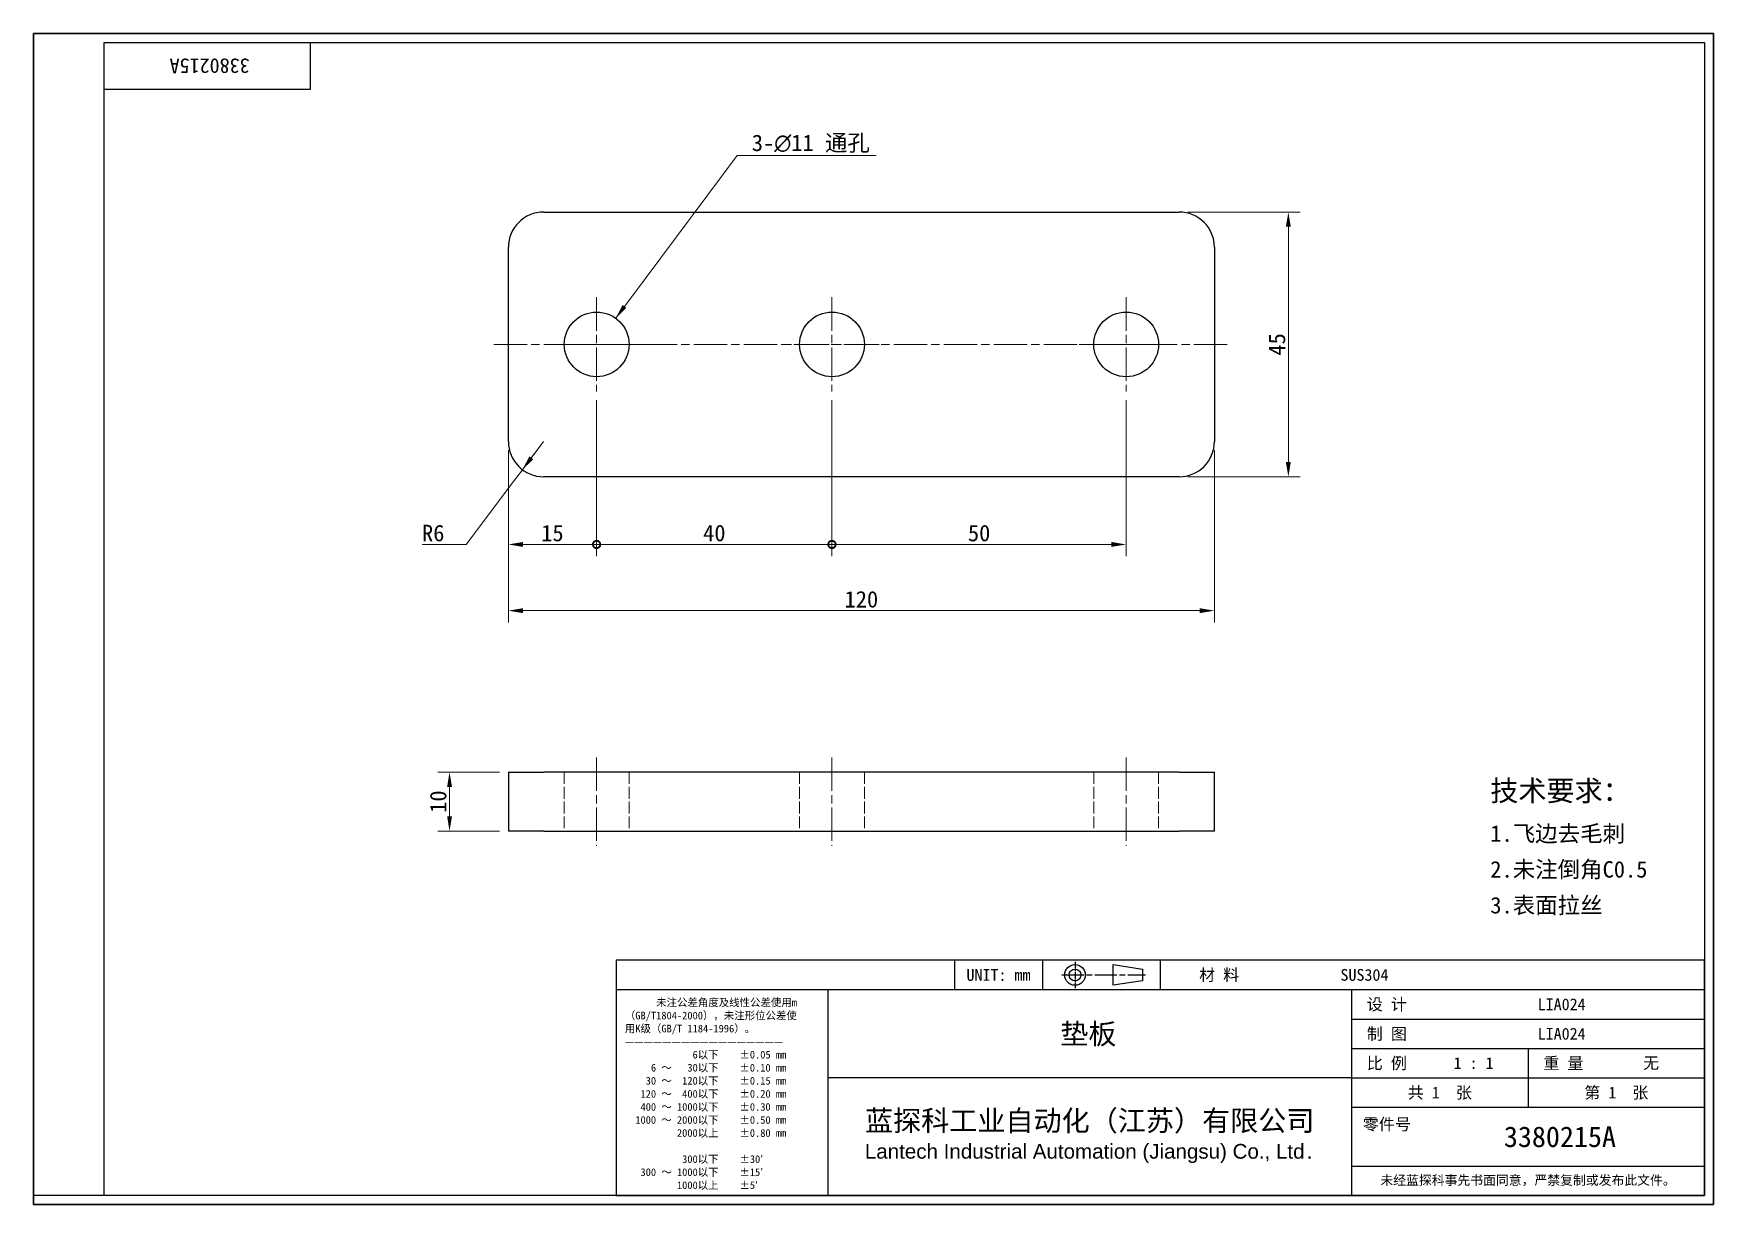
# Model space of a CAD drawing. Header units: millimetres. Extents: x 6 to 292, y 5 to 205.
import ezdxf
from ezdxf.enums import TextEntityAlignment as Align

# ---------------------------------------------------------------- set-up
doc = ezdxf.new("R2010")
doc.units = ezdxf.units.MM
doc.linetypes.add('CHAIN', pattern=[0.3543, 0.2362, -0.0295, 0.0591, -0.0295])
doc.linetypes.add('DASHED', pattern=[0.2067, 0.1654, -0.0413])
for name, color, linetype, lineweight in [('1', 7, 'Continuous', 18), ('可见 (ISO)', 7, 'Continuous', 25), ('图框 (ISO)', 7, 'Continuous', 35), ('标题 (ISO)', 7, 'Continuous', 25)]:
    doc.layers.add(name, color=color, linetype=linetype, lineweight=lineweight)
for name, color, linetype, lineweight, true_color in [('中心标记 (ISO)', 1, 'CHAIN', 18, 0xff0000), ('中心线 (ISO)', 1, 'CHAIN', 18, 0xff0000), ('尺寸 (ISO)', 7, 'Continuous', 18, 0x008000), ('符号 (ISO)', 7, 'Continuous', 18, 0x008000), ('隐藏 (ISO)', 5, 'DASHED', 18, 0x0000ff)]:
    doc.layers.add(name, color=color, linetype=linetype, lineweight=lineweight, true_color=true_color)
doc.styles.add('文本样式164', font='SimSun.ttf')
doc.styles.add('文本样式165', font='SimSun.ttf')
doc.styles.add('文本样式74', font='SimSun.ttf')
doc.styles.add('最新国标', font='simfang.ttf')
doc.styles.add('注释文本 (ISO)', font='simfang.ttf')
doc.dimstyles.new('默认 (GB)', dxfattribs={"dimtxt": 2.8, "dimasz": 2.5, "dimexe": 2, "dimexo": 1.5, "dimgap": 0.5, "dimtad": 1, "dimtoh": 1, "dimdsep": 46, "dimtxsty": '最新国标', "dimcen": 0.09, "dimdle": 10, "dimclrd": 256, "dimclre": 256, "dimclrt": 256, "dimaunit": 1, "dimadec": 3, "dimazin": 2, "dimtfac": 0.535714, "dimtdec": 3, "dimtmove": 0, "dimatfit": 3, "dimfxl": 0, "dimtolj": 1, "dimlwd": -1, "dimlwe": -1, "dimarcsym": 0})
doc.dimstyles.new('默认 (GB)$7', dxfattribs={"dimtxt": 2.8, "dimasz": 2.5, "dimexe": 2, "dimexo": 1.5, "dimgap": 0.5, "dimtad": 1, "dimtoh": 1, "dimdsep": 46, "dimtxsty": '最新国标', "dimcen": 0.09, "dimdle": 10, "dimclrd": 256, "dimclre": 256, "dimclrt": 256, "dimaunit": 1, "dimadec": 3, "dimazin": 2, "dimtfac": 0.535714, "dimtdec": 3, "dimtmove": 0, "dimatfit": 3, "dimfxl": 0, "dimtolj": 1, "dimlwd": -1, "dimlwe": -1, "dimarcsym": 0})

# ---------------------------------------------------------------- blocks, each defined once
blk = doc.blocks.new('图框 最新国标')
at = {"layer": '图框 (ISO)'}
for p, q in [((6, 7), (6, 204.5)), ((6, 204.5), (291.5, 204.5)), ((291.5, 204.5), (291.5, 5.5)), ((6, 7), (6, 5.5)), ((6, 7), (6, 5.5)), ((291.5, 5.5), (6, 5.5))]:
    blk.add_line(p, q, dxfattribs=at)
at = {"layer": '图框 (ISO)', "color": 7, "linetype": 'Continuous', "lineweight": 25}
for p, q in [((18, 203), (290, 203)), ((18, 7), (18, 203)), ((18, 203), (290, 203)), ((53, 203), (53, 195)), ((290, 203), (290, 7)), ((290, 203), (290, 7)), ((53, 195), (18, 195)), ((290, 7), (6, 7)), ((290, 7), (18, 7))]:
    blk.add_line(p, q, dxfattribs=at)
at = {"layer": '图框 (ISO)', "style": '文本样式74'}
blk.add_attdef('零件代号_001', (42.72, 200.25), '', height=2.5, rotation=180, dxfattribs=at)
blk = doc.blocks.new('标题栏 最新国标')
at = {"layer": '标题 (ISO)'}
for p, q in [((381.98, -183.84), (196.98, -183.84)), ((196.98, -183.84), (196.98, -223.84)), ((254.48, -183.84), (254.48, -188.84)), ((269.48, -183.84), (269.48, -188.84)), ((281.48, -188.09), (281.48, -184.59)), ((281.48, -184.59), (286.48, -185.34)), ((286.48, -185.34), (286.48, -187.34)), ((289.48, -183.84), (289.48, -188.84)), ((381.98, -223.84), (381.98, -183.84)), ((383.48, -183.84), (383.48, -225.34)), ((286.48, -187.34), (281.48, -188.09)), ((196.98, -188.84), (381.98, -188.84)), ((232.98, -188.84), (232.98, -223.84)), ((321.98, -188.84), (321.98, -223.84)), ((321.98, -193.84), (381.98, -193.84)), ((321.98, -198.84), (381.98, -198.84)), ((351.98, -198.84), (351.98, -208.84)), ((321.98, -203.84), (232.98, -203.84)), ((321.98, -203.84), (381.98, -203.84)), ((321.98, -208.84), (381.98, -208.84)), ((321.98, -218.84), (381.98, -218.84)), ((196.98, -223.84), (381.98, -223.84)), ((383.48, -225.34), (196.98, -225.34))]:
    blk.add_line(p, q, dxfattribs=at)
at = {"layer": '标题 (ISO)', "linetype": 'CHAIN', "ltscale": 5.000333}
blk.add_line((274.98, -184.09), (274.98, -188.59), dxfattribs=at)
at = {"layer": '标题 (ISO)', "linetype": 'CHAIN', "ltscale": 15.834605}
blk.add_line((272.73, -186.34), (286.98, -186.34), dxfattribs=at)
at = {"layer": '标题 (ISO)'}
for radius in [1.75, 1]:
    blk.add_circle((274.98, -186.34), radius, dxfattribs=at)
at = {"layer": '1', "style": '文本样式164'}
for s, p in [('UNIT: mm', (261.98, -186.34)), ('材 料', (299.48, -186.34)), ('设 计', (327.98, -191.34)), ('制 图', (327.98, -196.34)), ('比 例', (327.98, -201.34)), ('重 量', (357.98, -201.34)), ('共 1  张', (336.98, -206.34)), ('第 1  张', (366.98, -206.34))]:
    blk.add_text(s, height=2, dxfattribs=at).set_placement(p, align=Align.MIDDLE_CENTER)
at = {"layer": '标题 (ISO)', "style": '注释文本 (ISO)'}
for s, insert, char_height, attachment_point, line_spacing_factor in [('\\fSimSun|b0|i0;{\\H1.3000;      未注公差角度及线性公差使用m\\P}\\fSimSun|b0|i0;{\\H1.3000;（GB/T1804-2000），未注形位公差使\\P}\\fSimSun|b0|i0;{\\H1.3000;用K级（GB/T 1184-1996）。\\P}\\fSimSun|b0|i0;{\\H1.3000;—————————————————\\P}\\fSimSun|b0|i0;{\\H1.3000;             6以下    ±0.05 mm\\P}\\fSimSun|b0|i0;{\\H1.3000;     6 ～   30以下    ±0.10 mm\\P}\\fSimSun|b0|i0;{\\H1.3000;    30 ～  120以下    ±0.15 mm\\P}\\fSimSun|b0|i0;{\\H1.3000;   120 ～  400以下    ±0.20 mm\\P}\\fSimSun|b0|i0;{\\H1.3000;   400 ～ 1000以下    ±0.30 mm\\P}\\fSimSun|b0|i0;{\\H1.3000;  1000 ～ 2000以下    ±0.50 mm\\P}\\fSimSun|b0|i0;{\\H1.3000;          2000以上    ±0.80 mm\\P}\\fSimSun|b0|i0;{\\H1.3000;\\P}\\fSimSun|b0|i0;{\\H1.3000;           300以下    ±30′\\P}\\fSimSun|b0|i0;{\\H1.3000;   300 ～ 1000以下    ±15′\\P}\\fSimSun|b0|i0;{\\H1.3000;          1000以上    ±5′}', (198.48, -206.63), 1.3, 4, 1.023913), ('{\\fMicrosoft YaHei|b0|i0|c134|p34;\\H1.75x;蓝探科工业自动化（江苏）有限公司\\P\\fArial|b0|i0|c0|p34;\\H0.71429x;Lantech Industrial Automation (Jiangsu) Co., Ltd\\fFangSong|b0|i0|c134|p49;.\\H1.15195x; }', (277.48, -213.84), 2, 5, 0.978695)]:
    blk.add_mtext(s, dxfattribs=dict(at, insert=insert, char_height=char_height, attachment_point=attachment_point, line_spacing_factor=line_spacing_factor))
at = {"layer": '标题 (ISO)', "attachment_point": 5, "style": '注释文本 (ISO)'}
for s, insert, char_height in [('\\fFangSong|b0|i0;零件号', (327.98, -211.84), 2), ('\\fSimSun|b0|i0;{\\H1.6000;未经蓝探科事先书面同意，严禁复制或发布此文件。}', (351.98, -221.34), 1.6)]:
    blk.add_mtext(s, dxfattribs=dict(at, insert=insert, char_height=char_height))
at = {"layer": '标题 (ISO)'}
for tag, p, height, style in [('材料_001', (320.09, -187.33), 2, '注释文本 (ISO)'), ('设计人_001', (353.61, -192.33), 2, '注释文本 (ISO)'), ('库存编号_001', (272.48, -198.11), 3.5, '文本样式165'), ('设计人_001', (353.61, -197.33), 2, '注释文本 (ISO)'), ('视图比例_001', (339.32, -202.33), 2, '注释文本 (ISO)'), ('质量\\P3;_001', (371.53, -202.3), 2, '注释文本 (ISO)'), ('零件代号_001', (347.87, -215.59), 3.5, '文本样式165')]:
    blk.add_attdef(tag, p, '', height=height, dxfattribs=dict(at, style=style))
blk = doc.blocks.new('_DotSmall')
at = {"color": 0, "linetype": 'ByBlock', "const_width": 0.5}
blk.add_lwpolyline([(-0.0625, 0, 1), (0.0625, 0, 1)], format="xyb", close=True, dxfattribs=at)
blk = doc.blocks.new('*D5')
at = {"layer": 'Defpoints', "color": 0, "transparency": 16777216}
for p in [(101.69, 143.67), (86.69, 135.17), (101.69, 117.67)]:
    blk.add_point(p, dxfattribs=at)
at = {"layer": '尺寸 (ISO)', "color": 116, "true_color": 0x00803f, "transparency": 16777216}
for p, q in [((101.69, 142.17), (101.69, 115.67)), ((86.69, 133.67), (86.69, 115.67)), ((89.19, 117.67), (101.69, 117.67))]:
    blk.add_line(p, q, dxfattribs=at)
blk.add_solid([(89.19, 118.09), (89.19, 117.26), (86.69, 117.67)], dxfattribs=at)
at = {"layer": '尺寸 (ISO)', "color": 116, "true_color": 0x00803f, "transparency": 16777216, "xscale": 2.5, "yscale": 2.5, "zscale": 2.5}
blk.add_blockref('_DotSmall', (101.69, 117.67), dxfattribs=at)
at = {"layer": '尺寸 (ISO)', "transparency": 16777216, "insert": (94.18, 119.59), "char_height": 2.8, "attachment_point": 5, "style": '最新国标'}
blk.add_mtext('\\A1;15', dxfattribs=at)
blk = doc.blocks.new('*D7')
at = {"layer": 'Defpoints', "color": 0, "transparency": 16777216}
for p in [(101.69, 143.67), (141.69, 143.67), (141.69, 117.67)]:
    blk.add_point(p, dxfattribs=at)
at = {"layer": '尺寸 (ISO)', "color": 116, "true_color": 0x00803f, "transparency": 16777216}
for p, q in [((101.69, 142.17), (101.69, 115.67)), ((141.69, 142.17), (141.69, 115.67)), ((101.69, 117.67), (141.69, 117.67))]:
    blk.add_line(p, q, dxfattribs=at)
at = {"layer": '尺寸 (ISO)', "color": 116, "true_color": 0x00803f, "transparency": 16777216, "xscale": 2.5, "yscale": 2.5, "zscale": 2.5, "rotation": 180}
blk.add_blockref('_DotSmall', (101.69, 117.67), dxfattribs=at)
at = {"layer": '尺寸 (ISO)', "color": 116, "true_color": 0x00803f, "transparency": 16777216, "xscale": 2.5, "yscale": 2.5, "zscale": 2.5}
blk.add_blockref('_DotSmall', (141.69, 117.67), dxfattribs=at)
at = {"layer": '尺寸 (ISO)', "transparency": 16777216, "insert": (121.7, 119.59), "char_height": 2.8, "attachment_point": 5, "style": '最新国标'}
blk.add_mtext('\\A1;40', dxfattribs=at)
blk = doc.blocks.new('*D8')
at = {"layer": 'Defpoints', "color": 0, "transparency": 16777216}
for p in [(141.69, 143.67), (191.69, 143.67), (191.69, 117.67)]:
    blk.add_point(p, dxfattribs=at)
at = {"layer": '尺寸 (ISO)', "color": 116, "true_color": 0x00803f, "transparency": 16777216}
for p, q in [((141.69, 142.17), (141.69, 115.67)), ((191.69, 142.17), (191.69, 115.67)), ((141.69, 117.67), (189.19, 117.67))]:
    blk.add_line(p, q, dxfattribs=at)
blk.add_solid([(189.19, 118.09), (189.19, 117.26), (191.69, 117.67)], dxfattribs=at)
at = {"layer": '尺寸 (ISO)', "color": 116, "true_color": 0x00803f, "transparency": 16777216, "xscale": 2.5, "yscale": 2.5, "zscale": 2.5, "rotation": 180}
blk.add_blockref('_DotSmall', (141.69, 117.67), dxfattribs=at)
at = {"layer": '尺寸 (ISO)', "transparency": 16777216, "insert": (166.7, 119.59), "char_height": 2.8, "attachment_point": 5, "style": '最新国标'}
blk.add_mtext('\\A1;50', dxfattribs=at)
blk = doc.blocks.new('*D9')
at = {"layer": 'Defpoints', "color": 0, "transparency": 16777216}
for p in [(86.69, 135.17), (206.69, 135.17), (206.69, 106.42)]:
    blk.add_point(p, dxfattribs=at)
at = {"layer": '尺寸 (ISO)', "color": 116, "true_color": 0x00803f, "transparency": 16777216}
for p, q in [((86.69, 133.67), (86.69, 104.42)), ((206.69, 133.67), (206.69, 104.42)), ((89.19, 106.42), (204.19, 106.42))]:
    blk.add_line(p, q, dxfattribs=at)
for points in [[(89.19, 106.83), (89.19, 106), (86.69, 106.42)], [(204.19, 106.83), (204.19, 106), (206.69, 106.42)]]:
    blk.add_solid(points, dxfattribs=at)
at = {"layer": '尺寸 (ISO)', "transparency": 16777216, "insert": (146.69, 108.33), "char_height": 2.8, "attachment_point": 5, "style": '最新国标'}
blk.add_mtext('\\A1;120', dxfattribs=at)
blk = doc.blocks.new('*D10')
at = {"layer": 'Defpoints', "color": 0, "transparency": 16777216}
for p in [(92.69, 135.17), (89.08, 130.38)]:
    blk.add_point(p, dxfattribs=at)
at = {"layer": '尺寸 (ISO)', "color": 116, "true_color": 0x00803f, "transparency": 16777216}
for p, q in [((92.69, 135.17), (89.08, 130.38)), ((90.59, 132.38), (92.09, 134.38)), ((89.08, 130.38), (87.58, 128.38)), ((79.51, 117.67), (87.58, 128.38)), ((72.04, 117.67), (79.51, 117.67))]:
    blk.add_line(p, q, dxfattribs=at)
blk.add_solid([(90.26, 132.63), (90.92, 132.13), (89.08, 130.38)], dxfattribs=at)
at = {"layer": '尺寸 (ISO)', "transparency": 16777216, "insert": (73.92, 119.59), "char_height": 2.8, "attachment_point": 5, "style": '最新国标'}
blk.add_mtext('\\A1;R6', dxfattribs=at)
blk = doc.blocks.new('*D11')
at = {"layer": 'Defpoints', "color": 0, "transparency": 16777216}
for p in [(86.69, 78.96), (76.69, 68.96), (86.69, 68.96)]:
    blk.add_point(p, dxfattribs=at)
at = {"layer": '尺寸 (ISO)', "color": 116, "true_color": 0x00803f, "transparency": 16777216}
for p, q in [((85.19, 78.96), (74.69, 78.96)), ((76.69, 76.46), (76.69, 71.46)), ((85.19, 68.96), (74.69, 68.96))]:
    blk.add_line(p, q, dxfattribs=at)
for points in [[(76.28, 76.46), (77.11, 76.46), (76.69, 78.96)], [(76.28, 71.46), (77.11, 71.46), (76.69, 68.96)]]:
    blk.add_solid(points, dxfattribs=at)
at = {"layer": '尺寸 (ISO)', "transparency": 16777216, "insert": (74.78, 73.96), "char_height": 2.8, "attachment_point": 5, "rotation": 90, "style": '最新国标'}
blk.add_mtext('\\A1;10', dxfattribs=at)
blk = doc.blocks.new('*D12')
at = {"layer": 'Defpoints', "color": 0, "transparency": 16777216}
for p in [(200.69, 174.17), (219.26, 174.17), (200.69, 129.17)]:
    blk.add_point(p, dxfattribs=at)
at = {"layer": '尺寸 (ISO)', "color": 116, "true_color": 0x00803f, "transparency": 16777216}
for p, q in [((202.19, 174.17), (221.26, 174.17)), ((219.26, 131.67), (219.26, 171.67)), ((202.19, 129.17), (221.26, 129.17))]:
    blk.add_line(p, q, dxfattribs=at)
for points in [[(218.84, 171.67), (219.67, 171.67), (219.26, 174.17)], [(218.84, 131.67), (219.67, 131.67), (219.26, 129.17)]]:
    blk.add_solid(points, dxfattribs=at)
at = {"layer": '尺寸 (ISO)', "transparency": 16777216, "insert": (217.34, 151.67), "char_height": 2.8, "attachment_point": 5, "rotation": 90, "style": '最新国标'}
blk.add_mtext('\\A1;45', dxfattribs=at)

msp = doc.modelspace()

# ---------------------------------------------------------------- linework, layer by layer
at = {"layer": '中心标记 (ISO)', "ltscale": 23.990969}
for p, q in [((101.695, 159.674), (101.695, 143.674)), ((141.695, 159.674), (141.695, 143.674)), ((191.695, 159.674), (191.695, 143.674)), ((109.695, 151.674), (93.695, 151.674)), ((149.695, 151.674), (133.695, 151.674)), ((199.695, 151.674), (183.695, 151.674))]:
    msp.add_line(p, q, dxfattribs=at)
at = {"layer": '中心线 (ISO)', "ltscale": 23.990969}
for p, q in [((84.195, 151.674), (209.195, 151.674)), ((101.695, 81.457), (101.695, 66.457)), ((141.695, 81.457), (141.695, 66.457)), ((191.695, 81.457), (191.695, 66.457))]:
    msp.add_line(p, q, dxfattribs=at)
at = {"layer": '可见 (ISO)'}
for p, q in [((92.695, 174.174), (200.695, 174.174)), ((86.695, 135.174), (86.695, 168.174)), ((206.695, 168.174), (206.695, 135.174)), ((200.695, 129.174), (92.695, 129.174)), ((86.695, 78.957), (92.695, 78.957)), ((86.695, 78.957), (86.695, 68.957)), ((200.695, 78.957), (92.695, 78.957)), ((200.695, 78.957), (206.695, 78.957)), ((206.695, 68.957), (206.695, 78.957)), ((92.695, 68.957), (86.695, 68.957)), ((92.695, 68.957), (200.695, 68.957)), ((206.695, 68.957), (200.695, 68.957))]:
    msp.add_line(p, q, dxfattribs=at)
for centre in [(101.695, 151.674), (141.695, 151.674), (191.695, 151.674)]:
    msp.add_circle(centre, 5.5, dxfattribs=at)
for centre, start, end in [((92.695, 168.174), 90, 180), ((200.695, 168.174), 0, 90), ((92.695, 135.174), 180, 270), ((200.695, 135.174), 270, 0)]:
    msp.add_arc(centre, 6, start, end, dxfattribs=at)
at = {"layer": '隐藏 (ISO)', "ltscale": 12.094824}
for p, q in [((96.195, 78.957), (96.195, 68.957)), ((107.195, 78.957), (107.195, 68.957)), ((136.195, 78.957), (136.195, 68.957)), ((147.195, 78.957), (147.195, 68.957)), ((186.195, 78.957), (186.195, 68.957)), ((197.195, 78.957), (197.195, 68.957))]:
    msp.add_line(p, q, dxfattribs=at)

# ---------------------------------------------------------------- block references
msp.add_blockref('图框 最新国标', (0, 0)).add_auto_attribs({'零件代号_001': '3380215A'})
ref = msp.add_blockref('标题栏 最新国标', (-91.983, 230.844))
ref.add_attrib('零件代号_001', '3380215A', (255.891, 15.25), dxfattribs={"layer": '标题 (ISO)', "height": 3.5, "style": '文本样式165'})
ref.add_attrib('库存编号_001', '垫板', (180.494, 32.73), dxfattribs={"layer": '标题 (ISO)', "height": 3.5, "style": '文本样式165'})
ref.add_attrib('质量\\P3;_001', '无', (279.543, 28.54), dxfattribs={"layer": '标题 (ISO)', "height": 2, "style": '注释文本 (ISO)'})
ref.add_attrib('视图比例_001', '1 : 1', (247.337, 28.517), dxfattribs={"layer": '标题 (ISO)', "height": 2, "style": '注释文本 (ISO)'})
ref.add_attrib('设计人_001', 'LIA024', (261.629, 38.511), dxfattribs={"layer": '标题 (ISO)', "height": 2, "style": '注释文本 (ISO)'})
ref.add_attrib('设计人_001', 'LIA024', (261.629, 33.511), dxfattribs={"layer": '标题 (ISO)', "height": 2, "style": '注释文本 (ISO)'})
ref.add_attrib('材料_001', 'SUS304', (228.111, 43.511), dxfattribs={"layer": '标题 (ISO)', "height": 2, "style": '注释文本 (ISO)'})

# ---------------------------------------------------------------- texts
at = {"layer": '符号 (ISO)'}
for s, insert, char_height, width, attachment_point, line_spacing_factor, style in [('3-\\fAIGDT|b0|i0;{\\H2.8000;n}\\fFangSong|b0|i0;{\\H2.8000;11 通孔}', (128.069, 184.229), 2.8, 22.22101, 7, 0.49, '最新国标'), ('{\\H1.75x;技术要求：\\H0.8x;\\P1.飞边去毛刺\\P2.未注倒角C0.5\\P3.表面拉丝}', (253.581, 66.103), 2, 29.34269, 4, 1.305367, '注释文本 (ISO)')]:
    msp.add_mtext(s, dxfattribs=dict(at, insert=insert, char_height=char_height, width=width, attachment_point=attachment_point, line_spacing_factor=line_spacing_factor, style=style))

# ---------------------------------------------------------------- dimensions: what is measured, and where the dimension line sits
at = {"layer": '尺寸 (ISO)', "color": 116, "true_color": 0x00803f}
for base, p1, p2, angle, override, picture, middle in [((219.258, 174.174), (200.695, 129.174), (200.695, 174.174), 90, {"dimgap": 0.5, "dimtoh": 0, "dimdec": 2, "dimtol": 0, "dimlim": 0, "dimtp": 0, "dimtm": 0, "dimtdec": 3, "dimtofl": 0, "dimatfit": 1}, '*D12', (219.258, 151.674)), ((101.695, 117.674), (86.695, 135.174), (101.695, 143.674), 180, {"dimgap": 0.5, "dimtoh": 0, "dimdec": 2, "dimblk2": 'DotSmall', "dimsah": 1, "dimdle": 0, "dimtol": 0, "dimlim": 0, "dimtp": 0, "dimtm": 0, "dimtdec": 3, "dimtofl": 0, "dimatfit": 1}, '*D5', (94.185, 117.674)), ((141.695, 117.674), (101.695, 143.674), (141.695, 143.674), 180, {"dimgap": 0.5, "dimtoh": 0, "dimdec": 2, "dimblk1": 'DotSmall', "dimblk2": 'DotSmall', "dimsah": 1, "dimdle": 0, "dimtol": 0, "dimlim": 0, "dimtp": 0, "dimtm": 0, "dimtdec": 3, "dimtofl": 0, "dimatfit": 1}, '*D7', (121.705, 117.674)), ((191.695, 117.674), (141.695, 143.674), (191.695, 143.674), 180, {"dimgap": 0.5, "dimtoh": 0, "dimdec": 2, "dimblk1": 'DotSmall', "dimsah": 1, "dimdle": 0, "dimtol": 0, "dimlim": 0, "dimtp": 0, "dimtm": 0, "dimtdec": 3, "dimtofl": 0, "dimatfit": 1}, '*D8', (166.705, 117.674)), ((76.695, 68.957), (86.695, 78.957), (86.695, 68.957), 90, {"dimgap": 0.5, "dimtoh": 0, "dimdec": 2, "dimtol": 0, "dimlim": 0, "dimtp": 0, "dimtm": 0, "dimtdec": 3, "dimtofl": 0, "dimatfit": 1}, '*D11', (76.695, 73.957))]:
    dim = msp.add_linear_dim(base=base, p1=p1, p2=p2, angle=angle, dimstyle='默认 (GB)', override=override, dxfattribs=at)
    dim.commit()
    dim.dimension.update_dxf_attribs({"geometry": picture, "text_midpoint": middle, "dimtype": 160})
dim = msp.add_radius_dim(center=(92.695, 135.174), mpoint=(89.085, 130.382), dimstyle='默认 (GB)', override={"dimgap": 0.5, "dimtih": 1, "dimdec": 2, "dimlfac": 1, "dimcen": 0, "dimtol": 0, "dimlim": 0, "dimtp": 0, "dimtm": 0, "dimtdec": 3}, dxfattribs=at)
dim.commit()
dim.dimension.update_dxf_attribs({"geometry": '*D10', "text_midpoint": (73.916, 117.674), "dimtype": 164})
dim = msp.add_linear_dim(base=(206.695, 106.418), p1=(86.695, 135.174), p2=(206.695, 135.174), dimstyle='默认 (GB)', override={"dimgap": 0.5, "dimtoh": 0, "dimdec": 2, "dimtol": 0, "dimlim": 0, "dimtp": 0, "dimtm": 0, "dimtdec": 3, "dimtofl": 0, "dimatfit": 1}, dxfattribs=at)
dim.commit()
dim.dimension.update_dxf_attribs({"geometry": '*D9', "text_midpoint": (146.695, 106.418), "dimtype": 160})

# ---------------------------------------------------------------- leaders
at = {"layer": '符号 (ISO)', "annotation_type": 0, "has_hookline": 1, "hookline_direction": 0, "text_width": 21.129}
msp.add_leader([(104.934, 156.119), (125.569, 183.762), (128.069, 183.762)], dimstyle='默认 (GB)$7', override={"dimgap": 0, "dimtad": 1}, dxfattribs=at)

doc.saveas('drawing.dxf')
